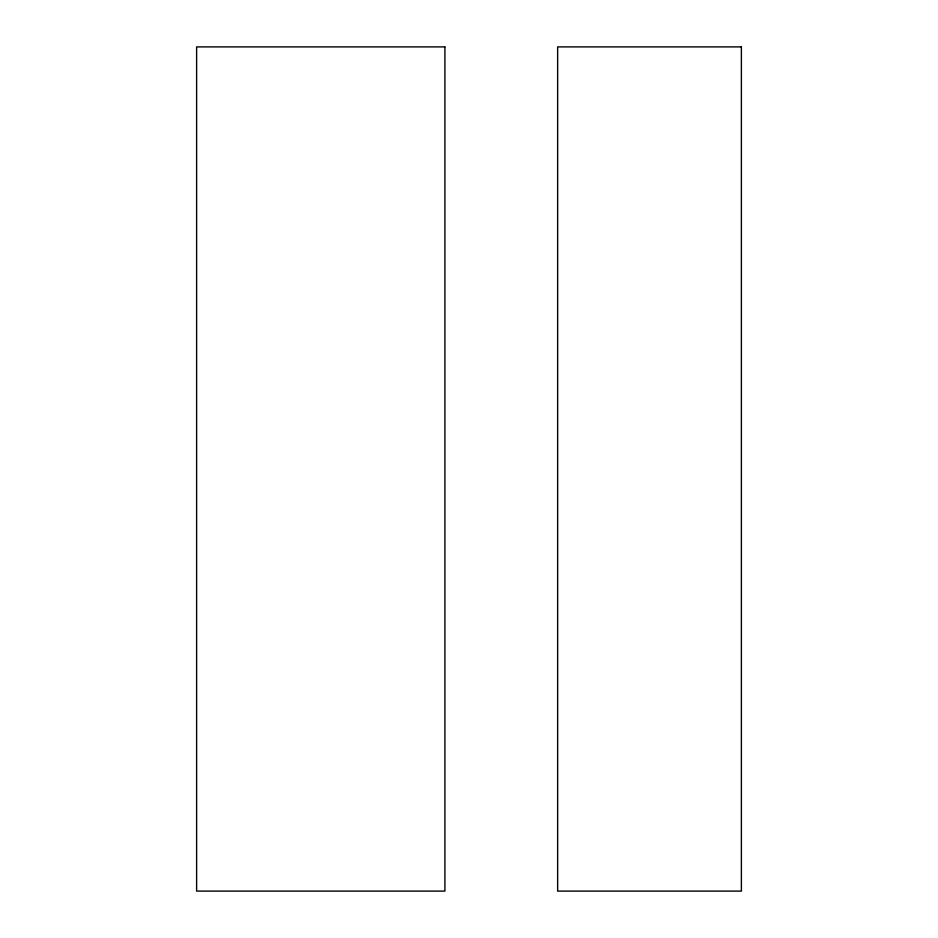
<?xml version="1.0" encoding="UTF-8"?>
<svg xmlns="http://www.w3.org/2000/svg" width="938" height="938" viewBox="0 0 938 938"><rect width="100%" height="100%" fill="white"/><g stroke="black" fill="none" stroke-linecap="round" stroke-linejoin="round"><path stroke-width="1.41" d="M444.905 46.9L196.617 46.9L196.617 891.1L444.905 891.1L444.905 46.9M741.383 46.9L557.641 46.9L557.641 891.1L741.383 891.1L741.383 46.9"/></g></svg>
